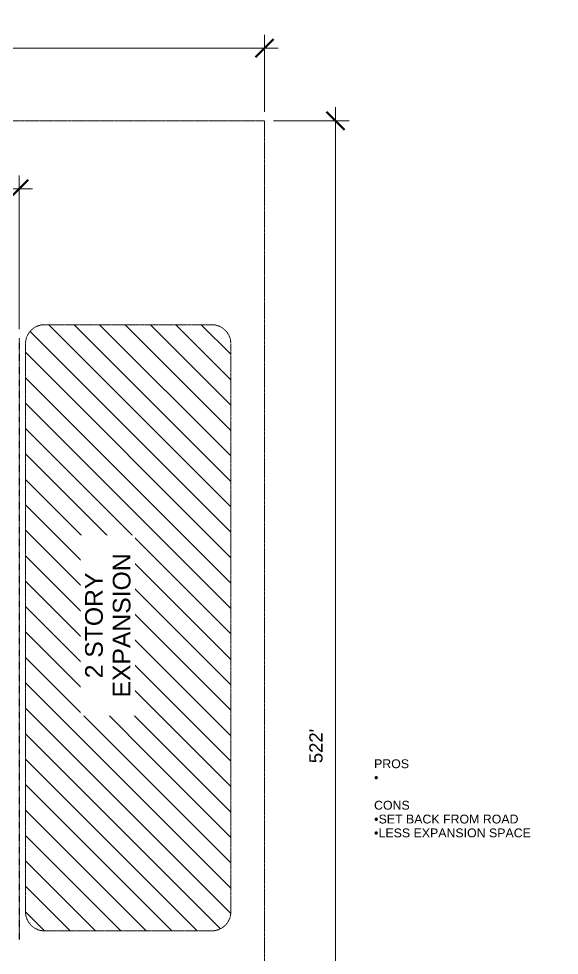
# Model space of a CAD drawing. Header units: inches. Extents: x -7427 to 42674, y -36022 to 16764.
# Drawn here: x 39815 to 42521, y -23648 to -18960 of the extents above; entities that cross this region are included whole.
import ezdxf

# ---------------------------------------------------------------- set-up
doc = ezdxf.new("R2010")
doc.units = ezdxf.units.IN
doc.header["$MEASUREMENT"] = 0
doc.linetypes.add('Dot 1_16_', pattern=[0.0625, 0, -0.0625])
doc.linetypes.add('Hidden 1_8_', pattern=[0.1875, 0.125, -0.0625])
for name, color, linetype, lineweight in [('A-ANNO-DIMS', 211, 'Continuous', 9), ('A-ANNO-DIMS-720', 211, 'Continuous', 9), ('A-DETL', 90, 'Continuous', 9), ('A-DETL-GENF', 92, 'Continuous', 9), ('A-DETL-HDLN', 90, 'Hidden 1_8_', 9), ('G-ANNO-TEXT', 231, 'Continuous', 9)]:
    doc.layers.add(name, color=color, linetype=linetype, lineweight=lineweight)
doc.styles.add('Arial', font='arial.ttf', dxfattribs={"height": 44.258982})
doc.styles.add('Arial_1', font='arial.ttf', dxfattribs={"height": 88.517964})
doc.styles.add('Arial_2', font='arial.ttf', dxfattribs={"height": 66.388473})
doc.dimstyles.new('Linear_-_3_32__Arial', dxfattribs={"dimscale": 12, "dimtxt": 67.5, "dimasz": 7.5, "dimexe": 5.625, "dimexo": 3.75, "dimgap": 3.75, "dimtad": 1, "dimdec": 0, "dimrnd": 12, "dimzin": 1, "dimdsep": 46, "dimlunit": 4, "dimtxsty": 'Arial_2', "dimblk1": 'OBLIQUE', "dimblk2": 'OBLIQUE', "dimsah": 1, "dimcen": 0.09, "dimdle": 5.625, "dimazin": 0, "dimtfac": 1, "dimtdec": 4, "dimtix": 1, "dimtmove": 0, "dimatfit": 3, "dimfxl": 0, "dimtvp": 1, "dimfrac": 2, "dimtolj": 1, "dimtzin": 0, "dimarcsym": 0})

# ---------------------------------------------------------------- blocks, each defined once
blk = doc.blocks.new('DIMBLOCK32-Level 1')
at = {"layer": 'A-ANNO-DIMS-720'}
for p, q in [((41401.1, -19402.6), (41401.1, -25799.5)), ((41091.1, -19470.1), (41468.6, -19470.1)), ((41401.1, -19470.1), (41091.1, -19470.1)), ((41091.1, -25732), (41468.6, -25732)), ((41401.1, -25732), (41091.1, -25732))]:
    blk.add_line(p, q, dxfattribs=at)
at = {"layer": 'A-ANNO-DIMS-720', "lineweight": 50}
for p, q in [((41401.1, -19470.1), (41356.1, -19425.1)), ((41401.1, -19470.1), (41446.1, -19515.1)), ((41401.1, -25732), (41356.1, -25687)), ((41401.1, -25732), (41446.1, -25777))]:
    blk.add_line(p, q, dxfattribs=at)
at = {"layer": 'A-ANNO-DIMS-720', "color": 0, "insert": (41269.9, -22686.2), "char_height": 66.39, "width": 204.369, "attachment_point": 1, "rotation": 90, "line_spacing_factor": 0.938532, "style": 'Arial_2', "bg_fill": 3, "box_fill_scale": 1.25, "bg_fill_color": 0, "bg_fill_transparency": 0}
blk.add_mtext("522'", dxfattribs=at)
blk = doc.blocks.new('_Oblique')
at = {"color": 0, "linetype": 'ByBlock', "lineweight": -2}
blk.add_line((-0.5, -0.5), (0.5, 0.5), dxfattribs=at)
blk = doc.blocks.new('DIMBLOCK35-Level 1')
at = {"layer": 'A-ANNO-DIMS-720'}
for p, q in [((38952.8, -20116.2), (38952.8, -19743.7)), ((39816.8, -20513.7), (39816.8, -19743.7)), ((39884.3, -19811.2), (38952.8, -19811.2)), ((38952.8, -19811.2), (38952.8, -20116.2)), ((39816.8, -19811.2), (39816.8, -20513.7))]:
    blk.add_line(p, q, dxfattribs=at)
at = {"layer": 'A-ANNO-DIMS-720', "lineweight": 50}
for p, q in [((38952.8, -19811.2), (38997.8, -19766.2)), ((39816.8, -19811.2), (39861.8, -19766.2)), ((38952.8, -19811.2), (38907.8, -19856.2)), ((39816.8, -19811.2), (39771.8, -19856.2))]:
    blk.add_line(p, q, dxfattribs=at)
at = {"layer": 'A-ANNO-DIMS-720', "color": 0, "insert": (39325.1, -19680.1), "char_height": 66.39, "width": 143.308, "attachment_point": 1, "line_spacing_factor": 0.938532, "style": 'Arial_2', "bg_fill": 3, "box_fill_scale": 1.25, "bg_fill_color": 0, "bg_fill_transparency": 0}
blk.add_mtext("72'", dxfattribs=at)
blk = doc.blocks.new('DIMBLOCK68-Level 1')
at = {"layer": 'A-ANNO-DIMS-720'}
for p, q in [((33068.4, -19425.1), (33068.4, -19039.9)), ((41046.1, -19425.1), (41046.1, -19039.9)), ((33000.9, -19107.4), (41113.6, -19107.4)), ((33068.4, -19107.4), (33068.4, -19425.1)), ((41046.1, -19107.4), (41046.1, -19425.1))]:
    blk.add_line(p, q, dxfattribs=at)
at = {"layer": 'A-ANNO-DIMS-720', "lineweight": 50}
for p, q in [((33068.4, -19107.4), (33113.4, -19062.4)), ((41046.1, -19107.4), (41091.1, -19062.4)), ((33068.4, -19107.4), (33023.4, -19152.4)), ((41046.1, -19107.4), (41001.1, -19152.4))]:
    blk.add_line(p, q, dxfattribs=at)
at = {"layer": 'A-ANNO-DIMS-720', "color": 0, "insert": (36972.1, -18976.3), "char_height": 66.39, "width": 204.369, "attachment_point": 1, "line_spacing_factor": 0.938532, "style": 'Arial_2', "bg_fill": 3, "box_fill_scale": 1.25, "bg_fill_color": 0, "bg_fill_transparency": 0}
blk.add_mtext("665'", dxfattribs=at)

msp = doc.modelspace()

# ---------------------------------------------------------------- hatches: boundary and pattern name
at = {"layer": 'A-DETL-GENF'}
h = msp.add_hatch(dxfattribs=at)
h.set_pattern_fill('FP_1', color=9, style=0, pattern_type=2)
h.set_pattern_definition([(135, (0, 0), (-63.63961, -63.63961), [])])
h.paths.add_polyline_path([(40106.3, -23525.3), (40787.8, -23525), (40794.6, -23524.3), (40801.3, -23523.1), (40808, -23521.4), (40814.5, -23519.2), (40820.8, -23516.6), (40826.9, -23513.5), (40832.8, -23510), (40838.4, -23506.1), (40843.8, -23501.8), (40848.8, -23497.1), (40853.5, -23492.1), (40857.8, -23486.8), (40861.7, -23481.2), (40865.2, -23475.3), (40868.2, -23469.1), (40870.9, -23462.8), (40873, -23456.3), (40874.7, -23449.7), (40875.9, -23442.9), (40876.7, -23436.1), (40876.9, -23429.3), (40876.7, -20580.4), (40875.9, -20573.6), (40874.7, -20566.8), (40873, -20560.2), (40870.9, -20553.7), (40868.2, -20547.4), (40865.2, -20541.2), (40861.7, -20535.3), (40857.8, -20529.7), (40853.5, -20524.4), (40848.8, -20519.4), (40843.8, -20514.7), (40838.4, -20510.4), (40832.8, -20506.5), (40826.9, -20503), (40820.8, -20499.9), (40814.5, -20497.3), (40808, -20495.1), (40801.3, -20493.4), (40794.6, -20492.2), (40787.8, -20491.5), (40780.9, -20491.2), (39937.6, -20491.5), (39930.8, -20492.2), (39924.1, -20493.4), (39917.4, -20495.1), (39910.9, -20497.3), (39904.6, -20499.9), (39898.5, -20503), (39892.6, -20506.5), (39886.9, -20510.4), (39881.6, -20514.7), (39876.6, -20519.4), (39871.9, -20524.4), (39867.6, -20529.7), (39863.7, -20535.3), (39860.2, -20541.2), (39857, -20547.6), (39854.5, -20553.7), (39852.4, -20560.2), (39850.7, -20566.8), (39849.5, -20573.6), (39848.7, -20580.4), (39848.5, -20587.2), (39848.7, -23436.1), (39849.5, -23442.9), (39850.7, -23449.7), (39852.4, -23456.3), (39854.5, -23462.8), (39857.2, -23469.1), (39860.2, -23475.3), (39863.7, -23481.2), (39867.6, -23486.8), (39871.9, -23492.1), (39878.3, -23498.7), (39881.6, -23501.8), (39886.9, -23506.1), (39892.6, -23510), (39898.5, -23513.5), (39904.6, -23516.6), (39910.9, -23519.2), (39917.4, -23521.4), (39924.1, -23523.1), (39930.8, -23524.3), (39937.6, -23525), (39944.5, -23525.3)], flags=0)

# ---------------------------------------------------------------- linework, layer by layer
at = {"layer": 'A-DETL', "linetype": 'Dot 1_16_', "lineweight": 25}
msp.add_line((39816.8, -20558.7), (39816.8, -23569.2), dxfattribs=at)
at = {"layer": 'A-DETL-HDLN'}
for p, q in [((33068.4, -19470.1), (41046.1, -19470.1)), ((41046.1, -19470.1), (41046.1, -25732)), ((40780.9, -20491.2), (39944.5, -20491.2)), ((39848.5, -20587.2), (39848.5, -23429.3)), ((40876.9, -23429.3), (40876.9, -20587.2)), ((39944.5, -23525.3), (40780.9, -23525.3))]:
    msp.add_line(p, q, dxfattribs=at)
for centre, start, end in [((39944.5, -20587.2), 90, 180), ((40780.9, -20587.2), 0, 90), ((39944.5, -23429.3), 180, 270), ((40780.9, -23429.3), 270, 0)]:
    msp.add_arc(centre, 96, start, end, dxfattribs=at)

# ---------------------------------------------------------------- texts
at = {"layer": 'G-ANNO-TEXT', "color": 7, "char_height": 44.26, "attachment_point": 1, "line_spacing_factor": 0.938532, "style": 'Arial', "bg_fill": 3, "box_fill_scale": 1.25, "bg_fill_color": 0, "bg_fill_transparency": 0}
for s, insert, width in [('PROS', (41594, -22666.7), 205.089), ('CONS', (41594, -22874.4), 209.175)]:
    msp.add_mtext(s, dxfattribs=dict(at, insert=insert, width=width))

# ---------------------------------------------------------------- next in the draw order: texts
at = {"layer": 'G-ANNO-TEXT', "color": 7, "insert": (40147.1, -21996.6), "char_height": 88.52, "width": 858.6, "attachment_point": 2, "rotation": 90, "line_spacing_factor": 0.938532, "style": 'Arial_1', "bg_fill": 3, "box_fill_scale": 1.25, "bg_fill_color": 0, "bg_fill_transparency": 0}
msp.add_mtext('2 STORY\\PEXPANSION', dxfattribs=at)
at = {"layer": 'G-ANNO-TEXT', "color": 7, "char_height": 44.3, "width": 25.33, "attachment_point": 1, "line_spacing_factor": 0.938532, "style": 'Arial', "bg_fill": 3, "box_fill_scale": 1.25, "bg_fill_color": 0, "bg_fill_transparency": 0}
for insert in [(41594, -22735.9), (41594, -22943.6)]:
    msp.add_mtext('•', dxfattribs=dict(at, insert=insert))

# ---------------------------------------------------------------- next in the draw order: dimensions: what is measured, and where the dimension line sits
at = {"layer": 'A-ANNO-DIMS'}
dim = msp.add_linear_dim(base=(41401.1, -25732), p1=(41046.1, -19470.1), p2=(41046.1, -25732), angle=90, dimstyle='Linear_-_3_32__Arial', override={"dimpost": '<>', "dimfxl": 6261.900272}, dxfattribs=at)
dim.commit()
dim.dimension.update_dxf_attribs({"geometry": 'DIMBLOCK32-Level 1', "text_midpoint": (41322.2, -22601)})
dim = msp.add_linear_dim(base=(38952.8, -19811.2), p1=(39816.8, -20558.7), p2=(38952.8, -20161.2), dimstyle='Linear_-_3_32__Arial', override={"dimpost": '<>', "dimfxl": 951.054837}, dxfattribs=at)
dim.commit()
dim.dimension.update_dxf_attribs({"geometry": 'DIMBLOCK35-Level 1', "text_midpoint": (39384.8, -19732.3)})

# ---------------------------------------------------------------- next in the draw order: texts
at = {"layer": 'G-ANNO-TEXT', "color": 7, "insert": (41616.5, -22943.6), "char_height": 44.259, "width": 820.357, "attachment_point": 1, "line_spacing_factor": 0.938532, "style": 'Arial', "bg_fill": 3, "box_fill_scale": 1.25, "bg_fill_color": 0, "bg_fill_transparency": 0}
msp.add_mtext('SET BACK FROM ROAD', dxfattribs=at)

# ---------------------------------------------------------------- next in the draw order: dimensions: what is measured, and where the dimension line sits
at = {"layer": 'A-ANNO-DIMS'}
dim = msp.add_linear_dim(base=(41046.1, -19107.4), p1=(33068.4, -19470.1), p2=(41046.1, -19470.1), dimstyle='Linear_-_3_32__Arial', override={"dimpost": '<>', "dimfxl": 7977.725351}, dxfattribs=at)
dim.commit()
dim.dimension.update_dxf_attribs({"geometry": 'DIMBLOCK68-Level 1', "text_midpoint": (37057.3, -19028.6)})

# ---------------------------------------------------------------- next in the draw order: texts
at = {"layer": 'G-ANNO-TEXT', "color": 7, "insert": (41594, -23012.9), "char_height": 44.3, "width": 25.33, "attachment_point": 1, "line_spacing_factor": 0.938532, "style": 'Arial', "bg_fill": 3, "box_fill_scale": 1.25, "bg_fill_color": 0, "bg_fill_transparency": 0}
msp.add_mtext('•', dxfattribs=at)

# ---------------------------------------------------------------- next in the draw order: texts
at = {"layer": 'G-ANNO-TEXT', "color": 7, "insert": (41616.5, -23012.9), "char_height": 44.259, "width": 893.895, "attachment_point": 1, "line_spacing_factor": 0.938532, "style": 'Arial', "bg_fill": 3, "box_fill_scale": 1.25, "bg_fill_color": 0, "bg_fill_transparency": 0}
msp.add_mtext('LESS EXPANSION SPACE', dxfattribs=at)

doc.saveas('drawing.dxf')
